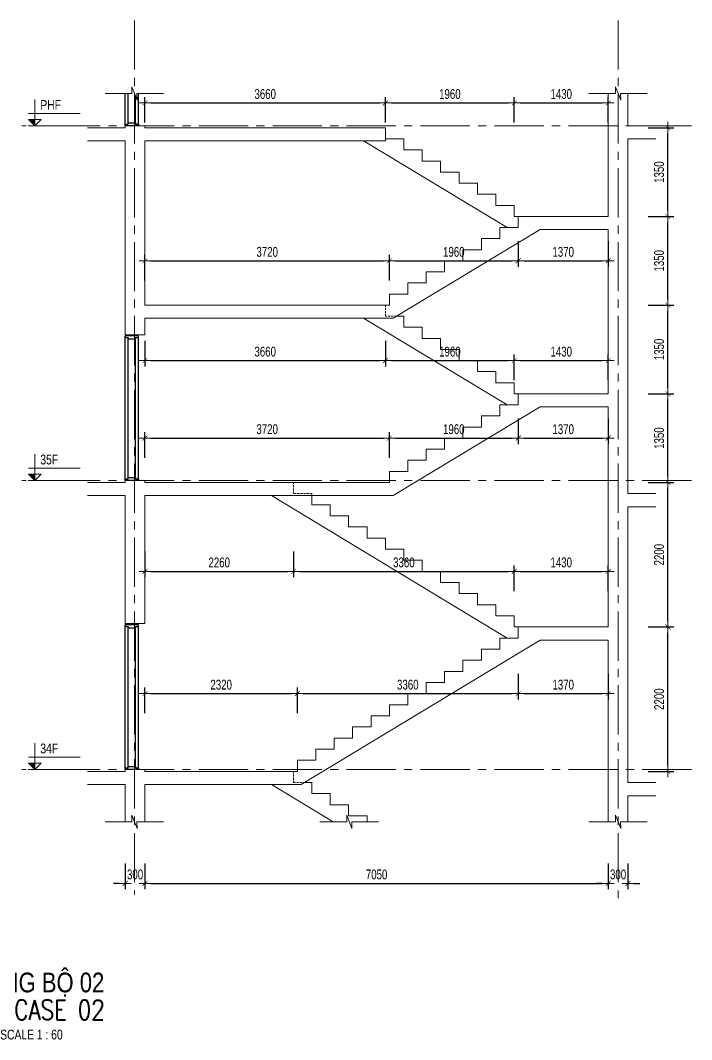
# Model space of a CAD drawing. Header units: millimetres. Extents: x -179076 to 254975, y -18667 to 296191.
# Drawn here: x 42320 to 52535, y 126743 to 142263 of the extents above; entities that cross this region are included whole.
import ezdxf
from ezdxf.enums import TextEntityAlignment as Align

# ---------------------------------------------------------------- set-up
doc = ezdxf.new("R2010")
doc.units = ezdxf.units.MM
doc.linetypes.add('CENTER2', pattern=[1.125, 0.75, -0.125, 0.125, -0.125])
doc.linetypes.add('HIDDEN2', pattern=[4.7625, 3.175, -1.5875])
doc.layers.get('Defpoints').update_dxf_attribs({"color": 151, "lineweight": 9})
doc.layers.add('A-DOOR', color=4, linetype='Continuous')
doc.layers.add('DOOR', color=4, linetype='Continuous')
for name, color, linetype, lineweight in [('NDC_S_ANNO', 7, 'Continuous', 20), ('NDC_S_AXIS', 5, 'CENTER2', 13), ('NDC_S_CONTINUOUS', 3, 'Continuous', 20), ('NDC_S_DIM', 1, 'Continuous', 15), ('NDC_S_ENG TITLE', 3, 'Continuous', 20), ('NDC_S_HIDDEN', 8, 'HIDDEN2', 13), ('NDC_S_SLAB', 2, 'Continuous', 20), ('NDC_S_SYMBOL', 1, 'Continuous', 15), ('NDC_S_TEXT SYMBOL', 7, 'Continuous', 20), ('NDC_S_VN TEXT', 7, 'Continuous', 20), ('NDC_S_VN TITLE', 6, 'Continuous', 35)]:
    doc.layers.add(name, color=color, linetype=linetype, lineweight=lineweight)
doc.styles.add('NDC_ANNO', font='', dxfattribs={"width": 0.8})
doc.styles.add('NDC_DIM', font='', dxfattribs={"width": 0.75})
doc.styles.add('NDC_EN TXT', font='romans.shx', dxfattribs={"width": 0.8})
doc.styles.add('NDC_VIE TXT', font='arial.ttf', dxfattribs={"width": 0.8})
doc.styles.get('NDC_ANNO').set_extended_font_data('Dotum')
doc.styles.get('NDC_DIM').set_extended_font_data('Dotum')
doc.dimstyles.new('NDC_dim_60', dxfattribs={"dimscale": 60, "dimtxt": 2.5, "dimasz": 1.5, "dimexe": 1.5, "dimexo": 2.5, "dimgap": 1, "dimtad": 1, "dimdec": 0, "dimzin": 0, "dimdsep": 46, "dimtxsty": 'NDC_DIM', "dimblk": 'DIMMARK', "dimcen": 0.09, "dimdle": 1.2, "dimclrd": 1, "dimclre": 1, "dimclrt": 3, "dimadec": 0, "dimazin": 0, "dimtfac": 1, "dimtdec": 0, "dimtix": 1, "dimtofl": 0, "dimtmove": 0, "dimatfit": 3, "dimfxl": 5, "dimfxlon": 1, "dimtolj": 1, "dimtzin": 0, "dimarcsym": 0})

# ---------------------------------------------------------------- blocks, each defined once
blk = doc.blocks.new('X-SECTION-2$0$X-SEC-DOO2')
at = {"layer": 'A-DOOR'}
for p, q in [((41976, 101972), (41976, 104172)), ((42176, 101972), (42176, 104172)), ((42021, 102017), (42021, 104127)), ((42131, 102017), (42131, 104127))]:
    blk.add_line(p, q, dxfattribs=at)
for points in [[(41976, 104172), (41976, 104147), (42021, 104147), (42021, 104127), (42131, 104127), (42131, 104147), (42176, 104147), (42176, 104172)], [(41976, 101972), (41976, 101997), (42021, 101997), (42021, 102017), (42131, 102017), (42131, 101997), (42176, 101997), (42176, 101972)]]:
    blk.add_lwpolyline(points, close=True, dxfattribs=at)
at = {"layer": 'Defpoints'}
blk.add_line((41976, 104192), (42176, 104192), dxfattribs=at)
blk = doc.blocks.new('kata_block_CT')
at = {"layer": 'NDC_S_ANNO'}
blk.add_hatch(color=3, dxfattribs=at).paths.add_polyline_path([(0, 1.6), (-1.61, 1.6), (0, 0)])
at = {"layer": 'NDC_S_ANNO', "ltscale": 50}
h = blk.add_hatch(dxfattribs=at)
h.set_pattern_fill('ANSI31', color=256, scale=1.406, style=0)
h.paths.add_polyline_path([(0, 1.6), (0, 0), (1.61, 1.6)])
for p, q in [((-1.59, 3.14), (11.47, 3.14)), ((11.56, 0), (-1.64, 0))]:
    blk.add_line(p, q, dxfattribs=at)
for points in [[(0, 6.69), (0, 0)], [(0, 0), (-1.61, 1.6), (0, 1.6)], [(0, 0), (1.61, 1.6), (0, 1.6)]]:
    blk.add_lwpolyline(points, dxfattribs=at)
at = {"layer": 'NDC_S_ANNO', "color": 8, "ltscale": 50}
blk.add_lwpolyline([(0, 0), (-1.61, 1.6), (0, 1.6)], dxfattribs=at)
at = {"layer": 'NDC_S_TEXT SYMBOL', "color": 3, "style": 'NDC_ANNO', "width": 0.8}
blk.add_attdef('CT', (1.41, 4.07), '', height=2.5, dxfattribs=at)
blk = doc.blocks.new('DIMMARK')
at = {"layer": 'NDC_S_DIM', "color": 1}
blk.add_line((-1.5, 0), (1, 0), dxfattribs=at)
at = {"layer": 'NDC_S_DIM', "color": 2, "const_width": 0.1}
blk.add_lwpolyline([(-0.42, -0.42), (0.42, 0.42)], dxfattribs=at)
blk = doc.blocks.new('*D2658')
at = {"layer": 'Defpoints', "color": 0, "transparency": 16777216}
for p in [(46536, 132012), (44216, 130827), (46536, 130827)]:
    blk.add_point(p, dxfattribs=at)
at = {"layer": 'NDC_S_DIM', "color": 1, "lineweight": -2, "transparency": 16777216}
for p, q in [((44216, 131712), (44216, 132102)), ((46536, 131712), (46536, 132102)), ((44306, 132012), (46446, 132012))]:
    blk.add_line(p, q, dxfattribs=at)
at = {"layer": 'NDC_S_DIM', "color": 1, "lineweight": -2, "transparency": 16777216, "xscale": 90, "yscale": 90, "zscale": 90, "rotation": 180}
blk.add_blockref('DIMMARK', (44216, 132012), dxfattribs=at)
at = {"layer": 'NDC_S_DIM', "color": 1, "lineweight": -2, "transparency": 16777216, "xscale": 90, "yscale": 90, "zscale": 90}
blk.add_blockref('DIMMARK', (46536, 132012), dxfattribs=at)
at = {"layer": 'NDC_S_DIM', "color": 3, "transparency": 16777216, "insert": (45376, 132147), "char_height": 150, "attachment_point": 5, "style": 'NDC_DIM'}
blk.add_mtext('\\A1;2320', dxfattribs=at)
blk = doc.blocks.new('*D2659')
at = {"layer": 'Defpoints', "color": 0, "transparency": 16777216}
for p in [(49896, 132858), (49896, 132012), (46536, 130827)]:
    blk.add_point(p, dxfattribs=at)
at = {"layer": 'NDC_S_DIM', "color": 1, "lineweight": -2, "transparency": 16777216}
for p, q in [((49896, 132312), (49896, 131922)), ((46536, 131712), (46536, 132102)), ((46626, 132012), (49806, 132012))]:
    blk.add_line(p, q, dxfattribs=at)
at = {"layer": 'NDC_S_DIM', "color": 1, "lineweight": -2, "transparency": 16777216, "xscale": 90, "yscale": 90, "zscale": 90, "rotation": 180}
blk.add_blockref('DIMMARK', (46536, 132012), dxfattribs=at)
at = {"layer": 'NDC_S_DIM', "color": 1, "lineweight": -2, "transparency": 16777216, "xscale": 90, "yscale": 90, "zscale": 90}
blk.add_blockref('DIMMARK', (49896, 132012), dxfattribs=at)
at = {"layer": 'NDC_S_DIM', "color": 3, "transparency": 16777216, "insert": (48216, 132147), "char_height": 150, "attachment_point": 5, "style": 'NDC_DIM'}
blk.add_mtext('\\A1;3360', dxfattribs=at)
blk = doc.blocks.new('*D2660')
at = {"layer": 'Defpoints', "color": 0, "transparency": 16777216}
for p in [(49896, 132858), (51266, 132858), (51266, 132012)]:
    blk.add_point(p, dxfattribs=at)
at = {"layer": 'NDC_S_DIM', "color": 1, "lineweight": -2, "transparency": 16777216}
for p, q in [((49896, 132312), (49896, 131922)), ((51266, 132312), (51266, 131922)), ((49986, 132012), (51176, 132012))]:
    blk.add_line(p, q, dxfattribs=at)
at = {"layer": 'NDC_S_DIM', "color": 1, "lineweight": -2, "transparency": 16777216, "xscale": 90, "yscale": 90, "zscale": 90, "rotation": 180}
blk.add_blockref('DIMMARK', (49896, 132012), dxfattribs=at)
at = {"layer": 'NDC_S_DIM', "color": 1, "lineweight": -2, "transparency": 16777216, "xscale": 90, "yscale": 90, "zscale": 90}
blk.add_blockref('DIMMARK', (51266, 132012), dxfattribs=at)
at = {"layer": 'NDC_S_DIM', "color": 3, "transparency": 16777216, "insert": (50581, 132147), "char_height": 150, "attachment_point": 5, "style": 'NDC_DIM'}
blk.add_mtext('\\A1;1370', dxfattribs=at)
blk = doc.blocks.new('*D2661')
at = {"layer": 'Defpoints', "color": 0, "transparency": 16777216}
for p in [(44216, 135027), (46476, 135058), (46476, 133873)]:
    blk.add_point(p, dxfattribs=at)
at = {"layer": 'NDC_S_DIM', "color": 1, "lineweight": -2, "transparency": 16777216}
for p, q in [((44216, 134173), (44216, 133783)), ((46476, 134173), (46476, 133783)), ((44306, 133873), (46386, 133873))]:
    blk.add_line(p, q, dxfattribs=at)
at = {"layer": 'NDC_S_DIM', "color": 1, "lineweight": -2, "transparency": 16777216, "xscale": 90, "yscale": 90, "zscale": 90, "rotation": 180}
blk.add_blockref('DIMMARK', (44216, 133873), dxfattribs=at)
at = {"layer": 'NDC_S_DIM', "color": 1, "lineweight": -2, "transparency": 16777216, "xscale": 90, "yscale": 90, "zscale": 90}
blk.add_blockref('DIMMARK', (46476, 133873), dxfattribs=at)
at = {"layer": 'NDC_S_DIM', "color": 3, "transparency": 16777216, "insert": (45346, 134008), "char_height": 150, "attachment_point": 5, "style": 'NDC_DIM'}
blk.add_mtext('\\A1;2260', dxfattribs=at)
blk = doc.blocks.new('*D2662')
at = {"layer": 'Defpoints', "color": 0, "transparency": 16777216}
for p in [(46476, 135058), (49836, 133873), (49836, 133027)]:
    blk.add_point(p, dxfattribs=at)
at = {"layer": 'NDC_S_DIM', "color": 1, "lineweight": -2, "transparency": 16777216}
for p, q in [((46476, 134173), (46476, 133783)), ((49836, 133573), (49836, 133963)), ((46566, 133873), (49746, 133873))]:
    blk.add_line(p, q, dxfattribs=at)
at = {"layer": 'NDC_S_DIM', "color": 1, "lineweight": -2, "transparency": 16777216, "xscale": 90, "yscale": 90, "zscale": 90, "rotation": 180}
blk.add_blockref('DIMMARK', (46476, 133873), dxfattribs=at)
at = {"layer": 'NDC_S_DIM', "color": 1, "lineweight": -2, "transparency": 16777216, "xscale": 90, "yscale": 90, "zscale": 90}
blk.add_blockref('DIMMARK', (49836, 133873), dxfattribs=at)
at = {"layer": 'NDC_S_DIM', "color": 3, "transparency": 16777216, "insert": (48156, 134008), "char_height": 150, "attachment_point": 5, "style": 'NDC_DIM'}
blk.add_mtext('\\A1;3360', dxfattribs=at)
blk = doc.blocks.new('*D2663')
at = {"layer": 'Defpoints', "color": 0, "transparency": 16777216}
for p in [(51266, 133873), (49836, 133027), (51266, 133027)]:
    blk.add_point(p, dxfattribs=at)
at = {"layer": 'NDC_S_DIM', "color": 1, "lineweight": -2, "transparency": 16777216}
for p, q in [((49836, 133573), (49836, 133963)), ((51266, 133573), (51266, 133963)), ((49926, 133873), (51176, 133873))]:
    blk.add_line(p, q, dxfattribs=at)
at = {"layer": 'NDC_S_DIM', "color": 1, "lineweight": -2, "transparency": 16777216, "xscale": 90, "yscale": 90, "zscale": 90, "rotation": 180}
blk.add_blockref('DIMMARK', (49836, 133873), dxfattribs=at)
at = {"layer": 'NDC_S_DIM', "color": 1, "lineweight": -2, "transparency": 16777216, "xscale": 90, "yscale": 90, "zscale": 90}
blk.add_blockref('DIMMARK', (51266, 133873), dxfattribs=at)
at = {"layer": 'NDC_S_DIM', "color": 3, "transparency": 16777216, "insert": (50551, 134008), "char_height": 150, "attachment_point": 5, "style": 'NDC_DIM'}
blk.add_mtext('\\A1;1430', dxfattribs=at)
blk = doc.blocks.new('*D2664')
at = {"layer": 'Defpoints', "color": 0, "transparency": 16777216}
for p in [(47936, 135902), (44216, 135227), (47936, 135227)]:
    blk.add_point(p, dxfattribs=at)
at = {"layer": 'NDC_S_DIM', "color": 1, "lineweight": -2, "transparency": 16777216}
for p, q in [((44216, 135602), (44216, 135992)), ((47936, 135602), (47936, 135992)), ((44306, 135902), (47846, 135902))]:
    blk.add_line(p, q, dxfattribs=at)
at = {"layer": 'NDC_S_DIM', "color": 1, "lineweight": -2, "transparency": 16777216, "xscale": 90, "yscale": 90, "zscale": 90, "rotation": 180}
blk.add_blockref('DIMMARK', (44216, 135902), dxfattribs=at)
at = {"layer": 'NDC_S_DIM', "color": 1, "lineweight": -2, "transparency": 16777216, "xscale": 90, "yscale": 90, "zscale": 90}
blk.add_blockref('DIMMARK', (47936, 135902), dxfattribs=at)
at = {"layer": 'NDC_S_DIM', "color": 3, "transparency": 16777216, "insert": (46076, 136037), "char_height": 150, "attachment_point": 5, "style": 'NDC_DIM'}
blk.add_mtext('\\A1;3720', dxfattribs=at)
blk = doc.blocks.new('*D2665')
at = {"layer": 'Defpoints', "color": 0, "transparency": 16777216}
for p in [(49896, 136408), (49896, 135902), (47936, 135227)]:
    blk.add_point(p, dxfattribs=at)
at = {"layer": 'NDC_S_DIM', "color": 1, "lineweight": -2, "transparency": 16777216}
for p, q in [((49896, 136202), (49896, 135812)), ((47936, 135602), (47936, 135992)), ((48026, 135902), (49806, 135902))]:
    blk.add_line(p, q, dxfattribs=at)
at = {"layer": 'NDC_S_DIM', "color": 1, "lineweight": -2, "transparency": 16777216, "xscale": 90, "yscale": 90, "zscale": 90, "rotation": 180}
blk.add_blockref('DIMMARK', (47936, 135902), dxfattribs=at)
at = {"layer": 'NDC_S_DIM', "color": 1, "lineweight": -2, "transparency": 16777216, "xscale": 90, "yscale": 90, "zscale": 90}
blk.add_blockref('DIMMARK', (49896, 135902), dxfattribs=at)
at = {"layer": 'NDC_S_DIM', "color": 3, "transparency": 16777216, "insert": (48916, 136037), "char_height": 150, "attachment_point": 5, "style": 'NDC_DIM'}
blk.add_mtext('\\A1;1960', dxfattribs=at)
blk = doc.blocks.new('*D2666')
at = {"layer": 'Defpoints', "color": 0, "transparency": 16777216}
for p in [(49896, 136408), (51266, 136377), (51266, 135902)]:
    blk.add_point(p, dxfattribs=at)
at = {"layer": 'NDC_S_DIM', "color": 1, "lineweight": -2, "transparency": 16777216}
for p, q in [((49896, 136202), (49896, 135812)), ((51266, 136202), (51266, 135812)), ((49986, 135902), (51176, 135902))]:
    blk.add_line(p, q, dxfattribs=at)
at = {"layer": 'NDC_S_DIM', "color": 1, "lineweight": -2, "transparency": 16777216, "xscale": 90, "yscale": 90, "zscale": 90, "rotation": 180}
blk.add_blockref('DIMMARK', (49896, 135902), dxfattribs=at)
at = {"layer": 'NDC_S_DIM', "color": 1, "lineweight": -2, "transparency": 16777216, "xscale": 90, "yscale": 90, "zscale": 90}
blk.add_blockref('DIMMARK', (51266, 135902), dxfattribs=at)
at = {"layer": 'NDC_S_DIM', "color": 3, "transparency": 16777216, "insert": (50581, 136037), "char_height": 150, "attachment_point": 5, "style": 'NDC_DIM'}
blk.add_mtext('\\A1;1370', dxfattribs=at)
blk = doc.blocks.new('*D2667')
at = {"layer": 'Defpoints', "color": 0, "transparency": 16777216}
for p in [(44216, 137927), (47876, 137927), (47876, 137083)]:
    blk.add_point(p, dxfattribs=at)
at = {"layer": 'NDC_S_DIM', "color": 1, "lineweight": -2, "transparency": 16777216}
for p, q in [((44216, 137383), (44216, 136993)), ((47876, 137383), (47876, 136993)), ((44306, 137083), (47786, 137083))]:
    blk.add_line(p, q, dxfattribs=at)
at = {"layer": 'NDC_S_DIM', "color": 1, "lineweight": -2, "transparency": 16777216, "xscale": 90, "yscale": 90, "zscale": 90, "rotation": 180}
blk.add_blockref('DIMMARK', (44216, 137083), dxfattribs=at)
at = {"layer": 'NDC_S_DIM', "color": 1, "lineweight": -2, "transparency": 16777216, "xscale": 90, "yscale": 90, "zscale": 90}
blk.add_blockref('DIMMARK', (47876, 137083), dxfattribs=at)
at = {"layer": 'NDC_S_DIM', "color": 3, "transparency": 16777216, "insert": (46046, 137218), "char_height": 150, "attachment_point": 5, "style": 'NDC_DIM'}
blk.add_mtext('\\A1;3660', dxfattribs=at)
blk = doc.blocks.new('*D2668')
at = {"layer": 'Defpoints', "color": 0, "transparency": 16777216}
for p in [(47876, 137927), (49836, 137083), (49836, 136577)]:
    blk.add_point(p, dxfattribs=at)
at = {"layer": 'NDC_S_DIM', "color": 1, "lineweight": -2, "transparency": 16777216}
for p, q in [((47876, 137383), (47876, 136993)), ((47966, 137083), (49746, 137083)), ((49836, 136783), (49836, 137173))]:
    blk.add_line(p, q, dxfattribs=at)
at = {"layer": 'NDC_S_DIM', "color": 1, "lineweight": -2, "transparency": 16777216, "xscale": 90, "yscale": 90, "zscale": 90, "rotation": 180}
blk.add_blockref('DIMMARK', (47876, 137083), dxfattribs=at)
at = {"layer": 'NDC_S_DIM', "color": 1, "lineweight": -2, "transparency": 16777216, "xscale": 90, "yscale": 90, "zscale": 90}
blk.add_blockref('DIMMARK', (49836, 137083), dxfattribs=at)
at = {"layer": 'NDC_S_DIM', "color": 3, "transparency": 16777216, "insert": (48856, 137218), "char_height": 150, "attachment_point": 5, "style": 'NDC_DIM'}
blk.add_mtext('\\A1;1960', dxfattribs=at)
blk = doc.blocks.new('*D2651')
at = {"layer": 'Defpoints', "color": 0, "transparency": 16777216}
for p in [(51266, 137083), (49836, 136577), (51266, 136577)]:
    blk.add_point(p, dxfattribs=at)
at = {"layer": 'NDC_S_DIM', "color": 1, "lineweight": -2, "transparency": 16777216}
for p, q in [((49836, 136783), (49836, 137173)), ((49926, 137083), (51176, 137083)), ((51266, 136783), (51266, 137173))]:
    blk.add_line(p, q, dxfattribs=at)
at = {"layer": 'NDC_S_DIM', "color": 1, "lineweight": -2, "transparency": 16777216, "xscale": 90, "yscale": 90, "zscale": 90, "rotation": 180}
blk.add_blockref('DIMMARK', (49836, 137083), dxfattribs=at)
at = {"layer": 'NDC_S_DIM', "color": 1, "lineweight": -2, "transparency": 16777216, "xscale": 90, "yscale": 90, "zscale": 90}
blk.add_blockref('DIMMARK', (51266, 137083), dxfattribs=at)
at = {"layer": 'NDC_S_DIM', "color": 3, "transparency": 16777216, "insert": (50551, 137218), "char_height": 150, "attachment_point": 5, "style": 'NDC_DIM'}
blk.add_mtext('\\A1;1430', dxfattribs=at)
blk = doc.blocks.new('*D2652')
at = {"layer": 'Defpoints', "color": 0, "transparency": 16777216}
for p in [(47936, 138602), (44216, 137927), (47936, 137927)]:
    blk.add_point(p, dxfattribs=at)
at = {"layer": 'NDC_S_DIM', "color": 1, "lineweight": -2, "transparency": 16777216}
for p, q in [((44216, 138302), (44216, 138692)), ((44306, 138602), (47846, 138602)), ((47936, 138302), (47936, 138692))]:
    blk.add_line(p, q, dxfattribs=at)
at = {"layer": 'NDC_S_DIM', "color": 1, "lineweight": -2, "transparency": 16777216, "xscale": 90, "yscale": 90, "zscale": 90, "rotation": 180}
blk.add_blockref('DIMMARK', (44216, 138602), dxfattribs=at)
at = {"layer": 'NDC_S_DIM', "color": 1, "lineweight": -2, "transparency": 16777216, "xscale": 90, "yscale": 90, "zscale": 90}
blk.add_blockref('DIMMARK', (47936, 138602), dxfattribs=at)
at = {"layer": 'NDC_S_DIM', "color": 3, "transparency": 16777216, "insert": (46076, 138737), "char_height": 150, "attachment_point": 5, "style": 'NDC_DIM'}
blk.add_mtext('\\A1;3720', dxfattribs=at)
blk = doc.blocks.new('*D2653')
at = {"layer": 'Defpoints', "color": 0, "transparency": 16777216}
for p in [(49896, 139108), (49896, 138602), (47936, 137927)]:
    blk.add_point(p, dxfattribs=at)
at = {"layer": 'NDC_S_DIM', "color": 1, "lineweight": -2, "transparency": 16777216}
for p, q in [((49896, 138902), (49896, 138512)), ((47936, 138302), (47936, 138692)), ((48026, 138602), (49806, 138602))]:
    blk.add_line(p, q, dxfattribs=at)
at = {"layer": 'NDC_S_DIM', "color": 1, "lineweight": -2, "transparency": 16777216, "xscale": 90, "yscale": 90, "zscale": 90, "rotation": 180}
blk.add_blockref('DIMMARK', (47936, 138602), dxfattribs=at)
at = {"layer": 'NDC_S_DIM', "color": 1, "lineweight": -2, "transparency": 16777216, "xscale": 90, "yscale": 90, "zscale": 90}
blk.add_blockref('DIMMARK', (49896, 138602), dxfattribs=at)
at = {"layer": 'NDC_S_DIM', "color": 3, "transparency": 16777216, "insert": (48916, 138737), "char_height": 150, "attachment_point": 5, "style": 'NDC_DIM'}
blk.add_mtext('\\A1;1960', dxfattribs=at)
blk = doc.blocks.new('*D2654')
at = {"layer": 'Defpoints', "color": 0, "transparency": 16777216}
for p in [(49896, 139108), (51266, 139077), (51266, 138602)]:
    blk.add_point(p, dxfattribs=at)
at = {"layer": 'NDC_S_DIM', "color": 1, "lineweight": -2, "transparency": 16777216}
for p, q in [((49896, 138902), (49896, 138512)), ((51266, 138902), (51266, 138512)), ((49986, 138602), (51176, 138602))]:
    blk.add_line(p, q, dxfattribs=at)
at = {"layer": 'NDC_S_DIM', "color": 1, "lineweight": -2, "transparency": 16777216, "xscale": 90, "yscale": 90, "zscale": 90, "rotation": 180}
blk.add_blockref('DIMMARK', (49896, 138602), dxfattribs=at)
at = {"layer": 'NDC_S_DIM', "color": 1, "lineweight": -2, "transparency": 16777216, "xscale": 90, "yscale": 90, "zscale": 90}
blk.add_blockref('DIMMARK', (51266, 138602), dxfattribs=at)
at = {"layer": 'NDC_S_DIM', "color": 3, "transparency": 16777216, "insert": (50581, 138737), "char_height": 150, "attachment_point": 5, "style": 'NDC_DIM'}
blk.add_mtext('\\A1;1370', dxfattribs=at)
blk = doc.blocks.new('*D2655')
at = {"layer": 'Defpoints', "color": 0, "transparency": 16777216}
for p in [(47876, 141006), (44216, 140427), (47876, 140427)]:
    blk.add_point(p, dxfattribs=at)
at = {"layer": 'NDC_S_DIM', "color": 1, "lineweight": -2, "transparency": 16777216}
for p, q in [((44216, 140706), (44216, 141096)), ((47876, 140706), (47876, 141096)), ((44306, 141006), (47786, 141006))]:
    blk.add_line(p, q, dxfattribs=at)
at = {"layer": 'NDC_S_DIM', "color": 1, "lineweight": -2, "transparency": 16777216, "xscale": 90, "yscale": 90, "zscale": 90, "rotation": 180}
blk.add_blockref('DIMMARK', (44216, 141006), dxfattribs=at)
at = {"layer": 'NDC_S_DIM', "color": 1, "lineweight": -2, "transparency": 16777216, "xscale": 90, "yscale": 90, "zscale": 90}
blk.add_blockref('DIMMARK', (47876, 141006), dxfattribs=at)
at = {"layer": 'NDC_S_DIM', "color": 3, "transparency": 16777216, "insert": (46046, 141141), "char_height": 150, "attachment_point": 5, "style": 'NDC_DIM'}
blk.add_mtext('\\A1;3660', dxfattribs=at)
blk = doc.blocks.new('*D2656')
at = {"layer": 'Defpoints', "color": 0, "transparency": 16777216}
for p in [(49836, 141006), (47876, 140427), (49836, 139446)]:
    blk.add_point(p, dxfattribs=at)
at = {"layer": 'NDC_S_DIM', "color": 1, "lineweight": -2, "transparency": 16777216}
for p, q in [((47876, 140706), (47876, 141096)), ((49836, 140706), (49836, 141096)), ((47966, 141006), (49746, 141006))]:
    blk.add_line(p, q, dxfattribs=at)
at = {"layer": 'NDC_S_DIM', "color": 1, "lineweight": -2, "transparency": 16777216, "xscale": 90, "yscale": 90, "zscale": 90, "rotation": 180}
blk.add_blockref('DIMMARK', (47876, 141006), dxfattribs=at)
at = {"layer": 'NDC_S_DIM', "color": 1, "lineweight": -2, "transparency": 16777216, "xscale": 90, "yscale": 90, "zscale": 90}
blk.add_blockref('DIMMARK', (49836, 141006), dxfattribs=at)
at = {"layer": 'NDC_S_DIM', "color": 3, "transparency": 16777216, "insert": (48856, 141141), "char_height": 150, "attachment_point": 5, "style": 'NDC_DIM'}
blk.add_mtext('\\A1;1960', dxfattribs=at)
blk = doc.blocks.new('*D2657')
at = {"layer": 'Defpoints', "color": 0, "transparency": 16777216}
for p in [(51266, 141006), (49836, 139446), (51266, 139277)]:
    blk.add_point(p, dxfattribs=at)
at = {"layer": 'NDC_S_DIM', "color": 1, "lineweight": -2, "transparency": 16777216}
for p, q in [((49836, 140706), (49836, 141096)), ((51266, 140706), (51266, 141096)), ((49926, 141006), (51176, 141006))]:
    blk.add_line(p, q, dxfattribs=at)
at = {"layer": 'NDC_S_DIM', "color": 1, "lineweight": -2, "transparency": 16777216, "xscale": 90, "yscale": 90, "zscale": 90, "rotation": 180}
blk.add_blockref('DIMMARK', (49836, 141006), dxfattribs=at)
at = {"layer": 'NDC_S_DIM', "color": 1, "lineweight": -2, "transparency": 16777216, "xscale": 90, "yscale": 90, "zscale": 90}
blk.add_blockref('DIMMARK', (51266, 141006), dxfattribs=at)
at = {"layer": 'NDC_S_DIM', "color": 3, "transparency": 16777216, "insert": (50551, 141141), "char_height": 150, "attachment_point": 5, "style": 'NDC_DIM'}
blk.add_mtext('\\A1;1430', dxfattribs=at)
blk = doc.blocks.new('Drawing name_symbol')
at = {"layer": 'NDC_S_ENG TITLE', "style": 'NDC_EN TXT', "width": 0.8}
blk.add_attdef('SECTDET1', text='', height=5, dxfattribs=at).set_placement((0, 1.01), align=Align.CENTER)
at = {"layer": 'NDC_S_TEXT SYMBOL', "lineweight": 25, "style": 'NDC_ANNO', "width": 0.8}
blk.add_attdef('SSCALE', text='', height=2.5, dxfattribs=at).set_placement((0, -4), align=Align.CENTER)
at = {"layer": 'NDC_S_VN TITLE', "style": 'NDC_VIE TXT', "width": 0.8}
blk.add_attdef('SECTDET2', text='', height=5, dxfattribs=at).set_placement((0, 7.97), align=Align.CENTER)
blk = doc.blocks.new('*D2708')
at = {"layer": 'Defpoints', "color": 0, "transparency": 16777216}
for p in [(43916, 130627), (44216, 130627), (44216, 129122)]:
    blk.add_point(p, dxfattribs=at)
at = {"layer": 'NDC_S_DIM', "color": 1, "lineweight": -2, "transparency": 16777216}
for p, q in [((43916, 129422), (43916, 129032)), ((44216, 129422), (44216, 129032)), ((43826, 129122), (43736, 129122)), ((44306, 129122), (44396, 129122))]:
    blk.add_line(p, q, dxfattribs=at)
at = {"layer": 'NDC_S_DIM', "color": 1, "lineweight": -2, "transparency": 16777216, "xscale": 90, "yscale": 90, "zscale": 90}
blk.add_blockref('DIMMARK', (43916, 129122), dxfattribs=at)
at = {"layer": 'NDC_S_DIM', "color": 1, "lineweight": -2, "transparency": 16777216, "xscale": 90, "yscale": 90, "zscale": 90, "rotation": 180}
blk.add_blockref('DIMMARK', (44216, 129122), dxfattribs=at)
at = {"layer": 'NDC_S_DIM', "color": 3, "transparency": 16777216, "insert": (44066, 129257), "char_height": 150, "attachment_point": 5, "style": 'NDC_DIM'}
blk.add_mtext('\\A1;300', dxfattribs=at)
blk = doc.blocks.new('*D2709')
at = {"layer": 'Defpoints', "color": 0, "transparency": 16777216}
for p in [(44216, 130627), (51266, 130059), (51266, 129122)]:
    blk.add_point(p, dxfattribs=at)
at = {"layer": 'NDC_S_DIM', "color": 1, "lineweight": -2, "transparency": 16777216}
for p, q in [((44216, 129422), (44216, 129032)), ((51266, 129422), (51266, 129032)), ((44306, 129122), (51176, 129122))]:
    blk.add_line(p, q, dxfattribs=at)
at = {"layer": 'NDC_S_DIM', "color": 1, "lineweight": -2, "transparency": 16777216, "xscale": 90, "yscale": 90, "zscale": 90, "rotation": 180}
blk.add_blockref('DIMMARK', (44216, 129122), dxfattribs=at)
at = {"layer": 'NDC_S_DIM', "color": 1, "lineweight": -2, "transparency": 16777216, "xscale": 90, "yscale": 90, "zscale": 90}
blk.add_blockref('DIMMARK', (51266, 129122), dxfattribs=at)
at = {"layer": 'NDC_S_DIM', "color": 3, "transparency": 16777216, "insert": (47741, 129257), "char_height": 150, "attachment_point": 5, "style": 'NDC_DIM'}
blk.add_mtext('\\A1;7050', dxfattribs=at)
blk = doc.blocks.new('*D2710')
at = {"layer": 'Defpoints', "color": 0, "transparency": 16777216}
for p in [(51266, 130059), (51566, 130059), (51566, 129122)]:
    blk.add_point(p, dxfattribs=at)
at = {"layer": 'NDC_S_DIM', "color": 1, "lineweight": -2, "transparency": 16777216}
for p, q in [((51266, 129422), (51266, 129032)), ((51566, 129422), (51566, 129032)), ((51176, 129122), (51086, 129122)), ((51656, 129122), (51746, 129122))]:
    blk.add_line(p, q, dxfattribs=at)
at = {"layer": 'NDC_S_DIM', "color": 1, "lineweight": -2, "transparency": 16777216, "xscale": 90, "yscale": 90, "zscale": 90}
blk.add_blockref('DIMMARK', (51266, 129122), dxfattribs=at)
at = {"layer": 'NDC_S_DIM', "color": 1, "lineweight": -2, "transparency": 16777216, "xscale": 90, "yscale": 90, "zscale": 90, "rotation": 180}
blk.add_blockref('DIMMARK', (51566, 129122), dxfattribs=at)
at = {"layer": 'NDC_S_DIM', "color": 3, "transparency": 16777216, "insert": (51416, 129257), "char_height": 150, "attachment_point": 5, "style": 'NDC_DIM'}
blk.add_mtext('\\A1;300', dxfattribs=at)
blk = doc.blocks.new('*D3022')
at = {"layer": 'Defpoints', "color": 0, "transparency": 16777216}
for p in [(49836, 133027), (52175, 133027), (46536, 130827)]:
    blk.add_point(p, dxfattribs=at)
at = {"layer": 'NDC_S_DIM', "color": 1, "lineweight": -2, "transparency": 16777216}
for p, q in [((51875, 133027), (52265, 133027)), ((52175, 130917), (52175, 132937)), ((51875, 130827), (52265, 130827))]:
    blk.add_line(p, q, dxfattribs=at)
at = {"layer": 'NDC_S_DIM', "color": 1, "lineweight": -2, "transparency": 16777216, "xscale": 90, "yscale": 90, "zscale": 90}
for p, rotation in [((52175, 133027), 90), ((52175, 130827), 270)]:
    blk.add_blockref('DIMMARK', p, dxfattribs=dict(at, rotation=rotation))
at = {"layer": 'NDC_S_DIM', "color": 3, "transparency": 16777216, "insert": (52040, 131927), "char_height": 150, "attachment_point": 5, "rotation": 90, "style": 'NDC_DIM'}
blk.add_mtext('\\A1;2200', dxfattribs=at)
blk = doc.blocks.new('*D3023')
at = {"layer": 'Defpoints', "color": 0, "transparency": 16777216}
for p in [(47936, 135227), (52175, 135227), (49836, 133027)]:
    blk.add_point(p, dxfattribs=at)
at = {"layer": 'NDC_S_DIM', "color": 1, "lineweight": -2, "transparency": 16777216}
for p, q in [((51875, 135227), (52265, 135227)), ((52175, 133117), (52175, 135137)), ((51875, 133027), (52265, 133027))]:
    blk.add_line(p, q, dxfattribs=at)
at = {"layer": 'NDC_S_DIM', "color": 1, "lineweight": -2, "transparency": 16777216, "xscale": 90, "yscale": 90, "zscale": 90}
for p, rotation in [((52175, 135227), 90), ((52175, 133027), 270)]:
    blk.add_blockref('DIMMARK', p, dxfattribs=dict(at, rotation=rotation))
at = {"layer": 'NDC_S_DIM', "color": 3, "transparency": 16777216, "insert": (52040, 134127), "char_height": 150, "attachment_point": 5, "rotation": 90, "style": 'NDC_DIM'}
blk.add_mtext('\\A1;2200', dxfattribs=at)
blk = doc.blocks.new('*D3024')
at = {"layer": 'Defpoints', "color": 0, "transparency": 16777216}
for p in [(49836, 136577), (52175, 136577), (47936, 135227)]:
    blk.add_point(p, dxfattribs=at)
at = {"layer": 'NDC_S_DIM', "color": 1, "lineweight": -2, "transparency": 16777216}
for p, q in [((51875, 136577), (52265, 136577)), ((52175, 135317), (52175, 136487)), ((51875, 135227), (52265, 135227))]:
    blk.add_line(p, q, dxfattribs=at)
at = {"layer": 'NDC_S_DIM', "color": 1, "lineweight": -2, "transparency": 16777216, "xscale": 90, "yscale": 90, "zscale": 90}
for p, rotation in [((52175, 136577), 90), ((52175, 135227), 270)]:
    blk.add_blockref('DIMMARK', p, dxfattribs=dict(at, rotation=rotation))
at = {"layer": 'NDC_S_DIM', "color": 3, "transparency": 16777216, "insert": (52040, 135902), "char_height": 150, "attachment_point": 5, "rotation": 90, "style": 'NDC_DIM'}
blk.add_mtext('\\A1;1350', dxfattribs=at)
blk = doc.blocks.new('*D3025')
at = {"layer": 'Defpoints', "color": 0, "transparency": 16777216}
for p in [(47936, 137927), (52175, 137927), (49836, 136577)]:
    blk.add_point(p, dxfattribs=at)
at = {"layer": 'NDC_S_DIM', "color": 1, "lineweight": -2, "transparency": 16777216}
for p, q in [((51875, 137927), (52265, 137927)), ((52175, 136667), (52175, 137837)), ((51875, 136577), (52265, 136577))]:
    blk.add_line(p, q, dxfattribs=at)
at = {"layer": 'NDC_S_DIM', "color": 1, "lineweight": -2, "transparency": 16777216, "xscale": 90, "yscale": 90, "zscale": 90}
for p, rotation in [((52175, 137927), 90), ((52175, 136577), 270)]:
    blk.add_blockref('DIMMARK', p, dxfattribs=dict(at, rotation=rotation))
at = {"layer": 'NDC_S_DIM', "color": 3, "transparency": 16777216, "insert": (52040, 137252), "char_height": 150, "attachment_point": 5, "rotation": 90, "style": 'NDC_DIM'}
blk.add_mtext('\\A1;1350', dxfattribs=at)
blk = doc.blocks.new('*D3026')
at = {"layer": 'Defpoints', "color": 0, "transparency": 16777216}
for p in [(49866, 139277), (52175, 139277), (47936, 137927)]:
    blk.add_point(p, dxfattribs=at)
at = {"layer": 'NDC_S_DIM', "color": 1, "lineweight": -2, "transparency": 16777216}
for p, q in [((51875, 139277), (52265, 139277)), ((52175, 138017), (52175, 139187)), ((51875, 137927), (52265, 137927))]:
    blk.add_line(p, q, dxfattribs=at)
at = {"layer": 'NDC_S_DIM', "color": 1, "lineweight": -2, "transparency": 16777216, "xscale": 90, "yscale": 90, "zscale": 90}
for p, rotation in [((52175, 139277), 90), ((52175, 137927), 270)]:
    blk.add_blockref('DIMMARK', p, dxfattribs=dict(at, rotation=rotation))
at = {"layer": 'NDC_S_DIM', "color": 3, "transparency": 16777216, "insert": (52040, 138602), "char_height": 150, "attachment_point": 5, "rotation": 90, "style": 'NDC_DIM'}
blk.add_mtext('\\A1;1350', dxfattribs=at)
blk = doc.blocks.new('*D3027')
at = {"layer": 'Defpoints', "color": 0, "transparency": 16777216}
for p in [(47876, 140627), (52175, 140627), (49866, 139277)]:
    blk.add_point(p, dxfattribs=at)
at = {"layer": 'NDC_S_DIM', "color": 1, "lineweight": -2, "transparency": 16777216}
for p, q in [((51875, 140627), (52265, 140627)), ((52175, 139367), (52175, 140537)), ((51875, 139277), (52265, 139277))]:
    blk.add_line(p, q, dxfattribs=at)
at = {"layer": 'NDC_S_DIM', "color": 1, "lineweight": -2, "transparency": 16777216, "xscale": 90, "yscale": 90, "zscale": 90}
for p, rotation in [((52175, 140627), 90), ((52175, 139277), 270)]:
    blk.add_blockref('DIMMARK', p, dxfattribs=dict(at, rotation=rotation))
at = {"layer": 'NDC_S_DIM', "color": 3, "transparency": 16777216, "insert": (52040, 139952), "char_height": 150, "attachment_point": 5, "rotation": 90, "style": 'NDC_DIM'}
blk.add_mtext('\\A1;1350', dxfattribs=at)

msp = doc.modelspace()

# ---------------------------------------------------------------- linework, layer by layer
at = {"layer": 'A-DOOR'}
for p, q in [((43915.9, 140656.9), (43915.9, 141149.4)), ((43960.9, 140701.9), (43960.9, 141149.4)), ((44070.9, 140701.9), (44070.9, 141112.1)), ((44115.9, 140656.9), (44115.9, 141149.4))]:
    msp.add_line(p, q, dxfattribs=at)
at = {"layer": 'A-DOOR', "elevation": 0}
msp.add_lwpolyline([(43915.9, 140656.9), (43915.9, 140681.9), (43960.9, 140681.9), (43960.9, 140701.9), (44070.9, 140701.9), (44070.9, 140681.9), (44115.9, 140681.9), (44115.9, 140656.9)], close=True, dxfattribs=at)
at = {"layer": 'NDC_S_AXIS', "ltscale": 1000}
for p, q in [((44055.9, 142262.9), (44055.9, 128952)), ((51415.9, 142262.9), (51415.9, 128896.7))]:
    msp.add_line(p, q, dxfattribs=at)
at = {"layer": 'NDC_S_AXIS', "ltscale": 1000, "elevation": 0}
for points in [[(52534.8, 140656.9), (42340.8, 140656.9)], [(52534.8, 135256.9), (42340.8, 135256.9)]]:
    msp.add_lwpolyline(points, dxfattribs=at)
at = {"layer": 'NDC_S_AXIS', "ltscale": 1000}
msp.add_lwpolyline([(52534.8, 130856.9), (42340.8, 130856.9)], dxfattribs=at)
at = {"layer": 'NDC_S_CONTINUOUS'}
for p, q in [((47540.2, 140426.9), (49728.4, 139108.1)), ((47540.2, 137726.9), (49728.4, 136408.1)), ((49729.2, 132857.7), (46140.1, 135026.9)), ((47079.3, 130059.3, 0), (46140.1, 130626.9, 0))]:
    msp.add_line(p, q, dxfattribs=at)
at = {"layer": 'NDC_S_CONTINUOUS', "elevation": 0}
for points in [[(47875.9, 140626.9), (47875.9, 140458.1), (48155.9, 140458.1), (48155.9, 140289.4), (48435.9, 140289.4), (48435.9, 140120.6), (48715.9, 140120.6), (48715.9, 139951.9), (48995.9, 139951.9), (48995.9, 139783.1), (49275.9, 139783.1), (49275.9, 139614.4), (49555.9, 139614.4), (49555.9, 139445.6), (49835.9, 139445.6), (49835.9, 139276.9), (49895.9, 139276.9)], [(48043.3, 137758.1), (48155.9, 137758.1), (48155.9, 137589.4), (48435.9, 137589.4), (48435.9, 137420.6), (48715.9, 137420.6), (48715.9, 137251.9), (48995.9, 137251.9), (48995.9, 137083.1), (49275.9, 137083.1), (49275.9, 136914.4), (49555.9, 136914.4), (49555.9, 136745.6), (49835.9, 136745.6), (49835.9, 136576.9), (49895.9, 136576.9)], [(47595.9, 130059.3), (47595.9, 130150), (47315.9, 130150), (47315.9, 130319.2), (47035.9, 130319.2), (47035.9, 130488.4), (46755.9, 130488.4), (46755.9, 130657.7), (46642.5, 130657.7)]]:
    msp.add_lwpolyline(points, dxfattribs=at)
at = {"layer": 'NDC_S_CONTINUOUS'}
msp.add_lwpolyline([(49895.9, 133026.9), (49835.9, 133026.9), (49835.9, 133196.1), (49555.9, 133196.1), (49555.9, 133365.4), (49275.9, 133365.4), (49275.9, 133534.6), (48995.9, 133534.6), (48995.9, 133703.8), (48715.9, 133703.8), (48715.9, 133873), (48435.9, 133873), (48435.9, 134042.3), (48155.9, 134042.3), (48155.9, 134211.5), (47875.9, 134211.5), (47875.9, 134380.7), (47595.9, 134380.7), (47595.9, 134550), (47315.9, 134550), (47315.9, 134719.2), (47035.9, 134719.2), (47035.9, 134888.4), (46755.9, 134888.4), (46755.9, 135026.9)], dxfattribs=at)
at = {"layer": 'NDC_S_HIDDEN', "ltscale": 10, "elevation": 0}
for points in [[(48043.3, 137758.1), (47875.9, 137758.1), (47875.9, 137926.9)], [(46475.9, 130826.9), (46475.9, 130657.7), (46642.5, 130657.7)]]:
    msp.add_lwpolyline(points, dxfattribs=at)
at = {"layer": 'NDC_S_HIDDEN', "ltscale": 10}
msp.add_lwpolyline([(46755.9, 135026.9), (46755.9, 135057.7), (46475.9, 135057.7), (46475.9, 135226.9)], dxfattribs=at)
at = {"layer": 'NDC_S_SLAB'}
for p, q in [((51265.9, 141149.4), (51265.9, 139276.9)), ((51565.9, 141149.4), (51565.9, 140656.9)), ((43915.9, 140626.9), (43915.9, 140656.9)), ((43915.9, 140656.9), (44215.9, 140656.9)), ((44215.9, 140626.9), (44215.9, 140656.9)), ((43340.9, 140426.9), (43915.9, 140426.9)), ((43915.9, 137476.9), (43915.9, 140426.9)), ((44215.9, 140426.9), (47875.9, 140426.9)), ((44215.9, 137926.9), (44215.9, 140426.9)), ((51991.4, 140456.9), (51565.9, 140456.9)), ((51565.9, 140456.9), (51565.9, 135056.9)), ((51265.9, 139276.9), (49895.9, 139276.9)), ((49895.9, 139276.9), (49895.9, 139108.1)), ((47991.5, 137726.9), (50231.5, 139076.9)), ((49895.9, 139108.1), (49615.9, 139108.1)), ((49615.9, 139108.1), (49615.9, 138939.4)), ((50231.5, 139076.9), (51265.9, 139076.9)), ((51265.9, 139076.9), (51265.9, 136576.9)), ((49615.9, 138939.4), (49335.9, 138939.4)), ((49335.9, 138939.4), (49335.9, 138770.6)), ((49335.9, 138770.6), (49055.9, 138770.6)), ((49055.9, 138770.6), (49055.9, 138601.9)), ((49055.9, 138601.9), (48775.9, 138601.9)), ((48775.9, 138601.9), (48775.9, 138433.1)), ((48775.9, 138433.1), (48495.9, 138433.1)), ((48495.9, 138433.1), (48495.9, 138264.4)), ((48495.9, 138264.4), (48215.9, 138264.4)), ((48215.9, 138264.4), (48215.9, 138095.6)), ((48215.9, 138095.6), (47935.9, 138095.6)), ((47935.9, 138095.6), (47935.9, 137926.9)), ((47935.9, 137926.9), (44215.9, 137926.9)), ((44215.9, 137726.9), (47991.5, 137726.9)), ((44215.9, 137476.9), (44215.9, 137726.9)), ((43915.9, 137476.9), (44215.9, 137476.9)), ((47991.5, 135026.9), (50231.5, 136376.9)), ((50231.5, 136376.9), (51265.9, 136376.9)), ((51265.9, 136376.9), (51265.9, 135256.9)), ((43915.9, 135226.9), (43915.9, 135256.9)), ((43915.9, 135256.9), (44215.9, 135256.9)), ((44215.9, 135226.9), (44215.9, 135256.9)), ((51265.9, 135256.9), (51265.9, 133026.9)), ((43340.9, 135026.9), (43915.9, 135026.9)), ((43915.9, 135026.9), (43915.9, 133076.9)), ((44215.9, 135026.9), (47991.5, 135026.9)), ((44215.9, 135026.9), (44215.9, 133076.9)), ((51565.9, 135056.9), (51991.4, 135056.9)), ((51991.4, 134856.9), (51565.9, 134856.9)), ((51565.9, 134856.9), (51565.9, 130656.9)), ((43915.9, 133076.9), (44215.9, 133076.9)), ((50231.6, 132826.9), (46591.6, 130626.9)), ((50231.6, 132826.9), (51265.9, 132826.9)), ((51265.9, 132826.9), (51265.9, 130856.9)), ((43915.9, 130856.9), (43915.9, 130826.9)), ((43915.9, 130856.9), (44215.9, 130856.9)), ((44215.9, 130856.9), (44215.9, 130826.9)), ((51265.9, 130856.9), (51265.9, 130059.3)), ((43915.9, 130626.9), (43340.9, 130626.9)), ((43915.9, 130626.9), (43915.9, 130059.3)), ((44215.9, 130626.9), (44215.9, 130059.3)), ((46591.6, 130626.9), (44215.9, 130626.9)), ((51991.4, 130456.9), (51565.9, 130456.9)), ((51565.9, 130456.9), (51565.9, 130059.3))]:
    msp.add_line(p, q, dxfattribs=at)
at = {"layer": 'NDC_S_SLAB', "elevation": 0}
for points in [[(43915.9, 140626.9), (43340.9, 140626.9)], [(47875.9, 140426.9), (47875.9, 140626.9), (44215.9, 140626.9)], [(51991.4, 140656.9), (51565.9, 140656.9)], [(51265.9, 136576.9), (49895.9, 136576.9), (49895.9, 136408.1), (49615.9, 136408.1), (49615.9, 136239.4), (49335.9, 136239.4), (49335.9, 136070.6), (49055.9, 136070.6), (49055.9, 135901.9), (48775.9, 135901.9), (48775.9, 135733.1), (48495.9, 135733.1), (48495.9, 135564.4), (48215.9, 135564.4), (48215.9, 135395.6), (47935.9, 135395.6), (47935.9, 135226.9), (44215.9, 135226.9)], [(43915.9, 135226.9), (43340.9, 135226.9)], [(44215.9, 130826.9), (46535.9, 130826.9), (46535.9, 130996.1), (46815.9, 130996.1), (46815.9, 131165.4), (47095.9, 131165.4), (47095.9, 131334.6), (47375.9, 131334.6), (47375.9, 131503.8), (47655.9, 131503.8), (47655.9, 131673), (47935.9, 131673), (47935.9, 131842.3), (48215.9, 131842.3), (48215.9, 132011.5), (48495.9, 132011.5), (48495.9, 132180.7), (48775.9, 132180.7), (48775.9, 132350), (49055.9, 132350), (49055.9, 132519.2), (49335.9, 132519.2), (49335.9, 132688.4), (49615.9, 132688.4), (49615.9, 132857.7), (49895.9, 132857.7), (49895.9, 133026.9), (51265.9, 133026.9)], [(43340.9, 130826.9), (43915.9, 130826.9)], [(51991.4, 130656.9), (51565.9, 130656.9)]]:
    msp.add_lwpolyline(points, dxfattribs=at)
at = {"layer": 'NDC_S_SYMBOL'}
for points in [[(43608.5, 141149.4), (44018.1, 141149.4), (44015.9, 141249.4), (44095.9, 141049.4), (44093.7, 141149.4), (44500, 141149.4)], [(50968.4, 141149.4), (51378, 141149.4), (51375.9, 141249.4), (51455.9, 141049.4), (51453.7, 141149.4), (51860, 141149.4)], [(43608.5, 130059.3), (44018.1, 130059.3), (44015.9, 130159.3), (44095.9, 129959.3), (44093.7, 130059.3), (44500, 130059.3)], [(46878.4, 130059.3), (47288, 130059.3), (47285.9, 130159.3), (47365.9, 129959.3), (47363.7, 130059.3), (47770, 130059.3)], [(50968.4, 130059.3), (51378, 130059.3), (51375.9, 130159.3), (51455.9, 129959.3), (51453.7, 130059.3), (51860, 130059.3)]]:
    msp.add_lwpolyline(points, dxfattribs=at)

# ---------------------------------------------------------------- block references
at = {"layer": 'DOOR'}
for p in [(1940.3, 33285), (1940.3, 28885)]:
    msp.add_blockref('X-SECTION-2$0$X-SEC-DOO2', p, dxfattribs=at)
at = {"layer": 'NDC_S_ANNO', "xscale": 60, "yscale": 60, "zscale": 60}
msp.add_blockref('Drawing name_symbol', (42488.5, 126984.7), dxfattribs=at).add_auto_attribs({'SECTDET1': 'STAIRCASE 02', 'SECTDET2': 'THANG BỘ 02', 'SSCALE': 'SCALE 1 : 60'})
at = {"layer": 'NDC_S_VN TEXT', "xscale": 60, "yscale": 60, "zscale": 60}
for p, values in [((42539.3, 140656.9), {'CT': 'PHF'}), ((42539.3, 135256.9), {'CT': '35F'}), ((42539.3, 130856.9), {'CT': '34F'})]:
    msp.add_blockref('kata_block_CT', p, dxfattribs=at).add_auto_attribs(values)

# ---------------------------------------------------------------- dimensions: what is measured, and where the dimension line sits
at = {"layer": 'NDC_S_DIM'}
for base, p1, p2, picture, middle in [((47875.9, 141005.7), (44215.9, 140426.9), (47875.9, 140426.9), '*D2655', (46045.9, 141140.9)), ((47935.9, 138601.9), (44215.9, 137926.9), (47935.9, 137926.9), '*D2652', (46075.9, 138737)), ((47875.9, 137083.1), (44215.9, 137926.9), (47875.9, 137926.9), '*D2667', (46045.9, 137218.2)), ((47935.9, 135901.9), (44215.9, 135226.9), (47935.9, 135226.9), '*D2664', (46075.9, 136037)), ((46475.9, 133873), (44215.9, 135026.9), (46475.9, 135057.7), '*D2661', (45345.9, 134008.2)), ((46535.9, 132011.5), (44215.9, 130826.9), (46535.9, 130826.9), '*D2658', (45375.9, 132146.6)), ((44215.9, 129122.3), (43915.9, 130626.9), (44215.9, 130626.9), '*D2708', (44065.9, 129257.4))]:
    dim = msp.add_linear_dim(base=base, p1=p1, p2=p2, dimstyle='NDC_dim_60', dxfattribs=at)
    dim.commit()
    dim.dimension.update_dxf_attribs({"geometry": picture, "text_midpoint": middle})
for base, p1, p2, picture, middle in [((49835.9, 141005.7), (47875.9, 140426.9), (49835.9, 139445.6), '*D2656', (48855.9, 141140.9)), ((51265.9, 141005.7), (49835.9, 139445.6), (51265.9, 139276.9), '*D2657', (50550.9, 141140.9)), ((49895.9, 138601.9), (47935.9, 137926.9), (49895.9, 139108.1), '*D2653', (48915.9, 138737)), ((51265.9, 138601.9), (49895.9, 139108.1), (51265.9, 139076.9), '*D2654', (50580.9, 138737)), ((49835.9, 137083.1), (47875.9, 137926.9), (49835.9, 136576.9), '*D2668', (48855.9, 137218.2)), ((51265.9, 137083.1), (49835.9, 136576.9), (51265.9, 136576.9), '*D2651', (50550.9, 137218.2)), ((49895.9, 135901.9), (47935.9, 135226.9), (49895.9, 136408.1), '*D2665', (48915.9, 136037)), ((51265.9, 135901.9), (49895.9, 136408.1), (51265.9, 136376.9), '*D2666', (50580.9, 136037)), ((49835.9, 133873), (46475.9, 135057.7), (49835.9, 133026.9), '*D2662', (48155.9, 134008.2)), ((51265.9, 133873), (49835.9, 133026.9), (51265.9, 133026.9), '*D2663', (50550.9, 134008.2)), ((49895.9, 132011.5), (46535.9, 130826.9), (49895.9, 132857.7), '*D2659', (48215.9, 132146.6)), ((51265.9, 132011.5), (49895.9, 132857.7), (51265.9, 132857.7), '*D2660', (50580.9, 132146.6)), ((51265.9, 129122.3), (44215.9, 130626.9), (51265.9, 130059.3), '*D2709', (47740.9, 129257.4)), ((51565.9, 129122.3), (51265.9, 130059.3), (51565.9, 130059.3), '*D2710', (51415.9, 129257.4))]:
    dim = msp.add_linear_dim(base=base, p1=p1, p2=p2, dimstyle='NDC_dim_60', override={"dimtmove": 1}, dxfattribs=at)
    dim.commit()
    dim.dimension.update_dxf_attribs({"geometry": picture, "text_midpoint": middle})
for base, p1, p2, picture, middle in [((52174.6, 140626.9), (49865.9, 139276.9), (47875.9, 140626.9), '*D3027', (52039.5, 139951.9)), ((52174.6, 139276.9), (47935.9, 137926.9), (49865.9, 139276.9), '*D3026', (52039.5, 138601.9)), ((52174.6, 137926.9), (49835.9, 136576.9), (47935.9, 137926.9), '*D3025', (52039.5, 137251.9)), ((52174.6, 136576.9), (47935.9, 135226.9), (49835.9, 136576.9), '*D3024', (52039.5, 135901.9)), ((52174.6, 135226.9), (49835.9, 133026.9), (47935.9, 135226.9), '*D3023', (52039.5, 134126.9))]:
    dim = msp.add_linear_dim(base=base, p1=p1, p2=p2, angle=90, dimstyle='NDC_dim_60', override={"dimtmove": 1}, dxfattribs=at)
    dim.commit()
    dim.dimension.update_dxf_attribs({"geometry": picture, "text_midpoint": middle})
dim = msp.add_linear_dim(base=(52174.6, 133026.9), p1=(46535.9, 130826.9), p2=(49835.9, 133026.9), angle=90, dimstyle='NDC_dim_60', dxfattribs=at)
dim.commit()
dim.dimension.update_dxf_attribs({"geometry": '*D3022', "text_midpoint": (52039.5, 131926.9)})

doc.saveas('drawing.dxf')
